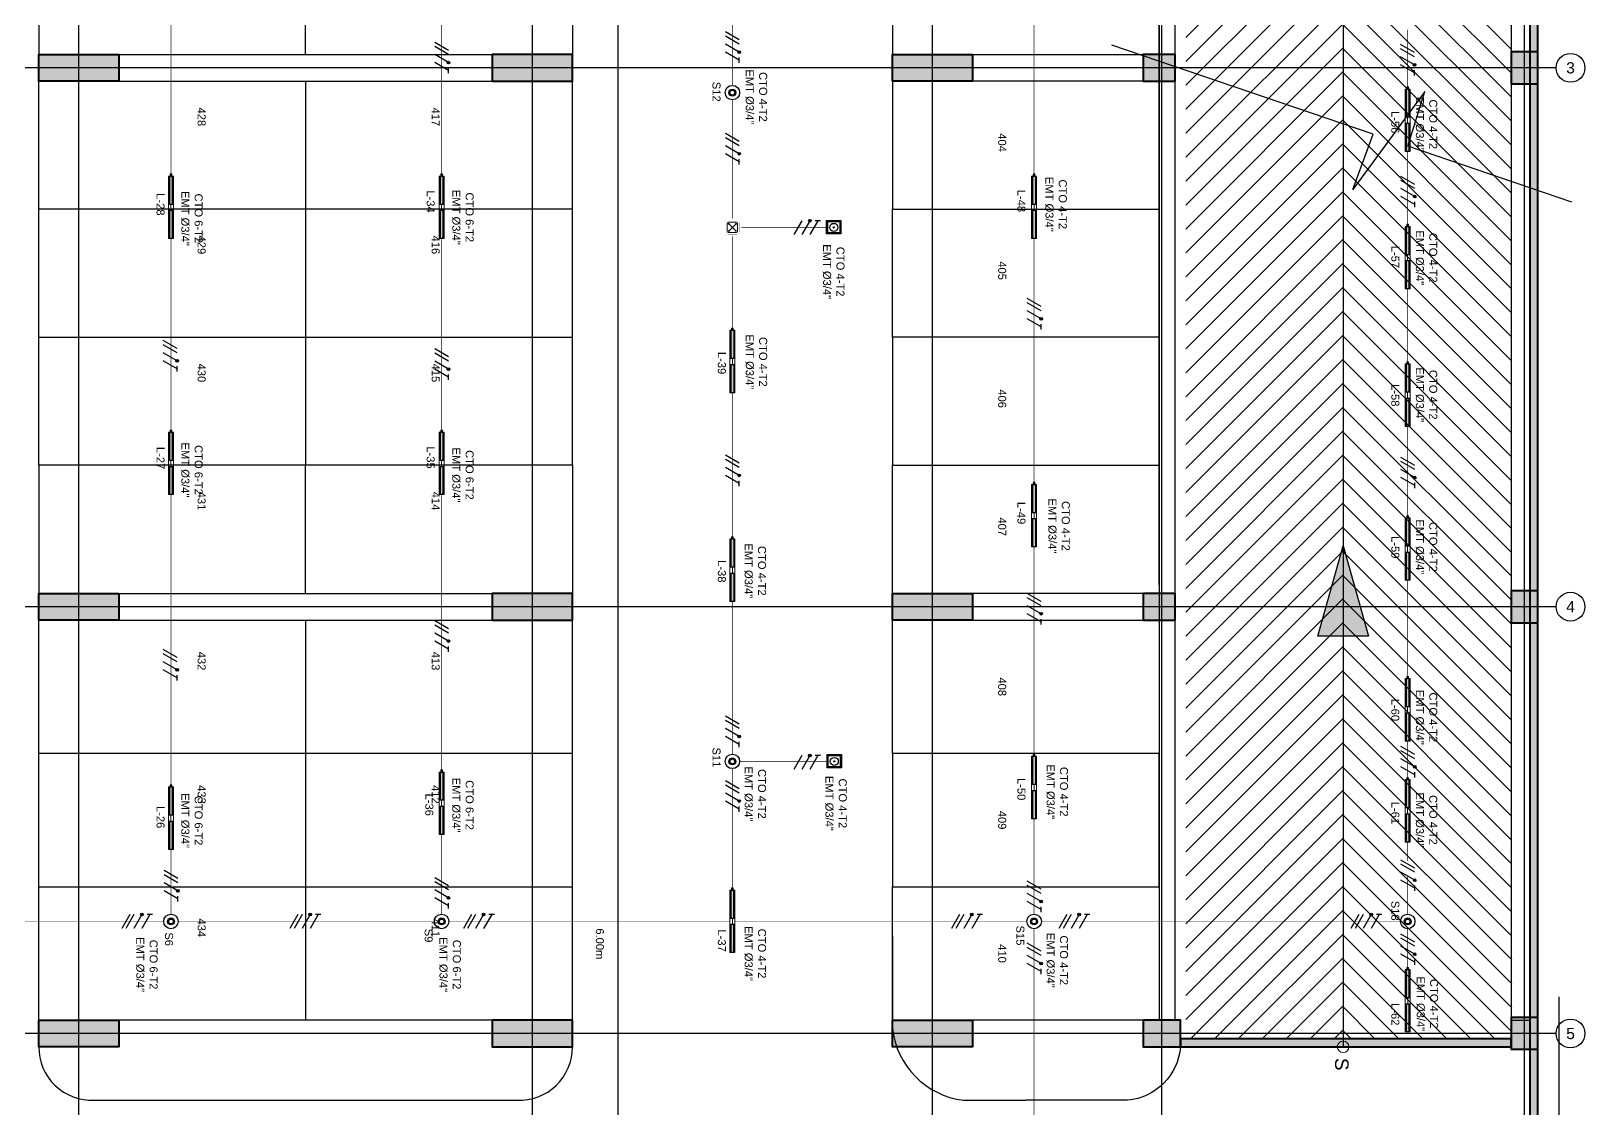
# Model space of a CAD drawing. Header units: millimetres. Extents: x -629 to 509, y -240 to 968.
# Drawn here: x 249.29 to 278.41, y 65.2 to 85.41 of the extents above; entities that cross this region are included whole.
import ezdxf
from ezdxf.enums import TextEntityAlignment as Align
from ezdxf.lldxf.tags import DXFTag

# ---------------------------------------------------------------- set-up
doc = ezdxf.new("R2010")
doc.units = ezdxf.units.MM
doc.linetypes.add('LÍNEAS_OCULTASX2', pattern=[0.75, 0.5, -0.25])
for name, color, linetype in [('-ALAMBRADO', 7, 'Continuous'), ('-parquead', 253, 'Continuous'), ('A_CIRCULO DE EJES', 252, 'Continuous'), ('AREA PARQUEO', 253, 'Continuous'), ('CAJA DE PASO', 86, 'Continuous'), ('GG_EMERGENCIA 03', 1, 'Continuous'), ('GG_LUMINARIA LED HERMETICA', 1, 'Continuous'), ('GG_PISO 2', 8, 'Continuous'), ('HACHTCOLUMNA', 252, 'Continuous'), ('SENSOR MOVIMIENTO', 3, 'Continuous'), ('Textos-espacios', 253, 'Continuous')]:
    doc.layers.add(name, color=color, linetype=linetype)
for name, color, linetype, lineweight in [('-CN-GYD-INTERRUPTORES DE PARED', 3, 'Continuous', 20), ('-CN-GYD-TUBERÍA PRINCIPAL ILUMINACION', 5, 'Continuous', 5), ('-CN-GYD-TUBERÍA TOMACORRIENTE PVC', 86, 'Continuous', 18), ('_TEXTO', 7, 'Continuous', 9), ('Estructura', 250, 'Continuous', 40), ('LUMINARIA DE EMERGENCIA PARA SOBREPONER', 7, 'Continuous', 25), ('Muro', 250, 'Continuous', 40), ('Piso', 253, 'Continuous', 30), ('TEXTOS', 250, 'Continuous', 20), ('Vidrio', 254, 'Continuous', 30)]:
    doc.layers.add(name, color=color, linetype=linetype, lineweight=lineweight)
doc.layers.add('JCA_HATCH 254', color=7, linetype='Continuous', true_color=0xd1d1d1)
doc.styles.add('A_TEXT1', font='arial.ttf')
doc.styles.get("Standard").update_dxf_attribs({"font": 'arial.ttf'})
tags = doc.linetypes.add('EMT_LINE', pattern='A,0.5,-0.2,["EMT",Standard,S=0.1,R=0,X=-0.1,Y=-0.05],-0.25', length=0.95).pattern_tags.tags
tags[6] = DXFTag(74, 10)
pattern_1 = [(270, (73.633, -1.35), (10.40324, -6.00631), [1.50158, -10.51105]), (360, (73.6335, -2.101), (10.40324, 6.00631), [0.75079, -20.05569]), (360, (73.6335, -2.289), (10.40324, 6.00631), [0.60063, -20.20584]), (360, (73.6335, -1.9134), (10.40324, 6.00631), [0.60063, -20.20584]), (330, (73.633, -2.477), (10.40324, 6.00631), [0.4805, -11.53212]), (30, (73.633, -1.726), (4e-09, 12.01262), [0.4805, -11.53212])]

# ---------------------------------------------------------------- blocks, each defined once
blk = doc.blocks.new('GG_HERMETICA')
h = blk.add_hatch()
h.set_pattern_fill('SWAMP', color=252, scale=0.472938, angle=270)
h.set_pattern_definition(pattern_1)
h.paths.add_polyline_path([(-20, -30), (-20, 17), (-550, 17), (-550, -30)])
h = blk.add_hatch()
h.set_pattern_fill('SWAMP', color=252, scale=0.472938, angle=270)
h.set_pattern_definition(pattern_1)
h.paths.add_polyline_path([(620, -30), (620, 17), (90, 17), (90, -30)])
at = {"layer": '-CN-GYD-INTERRUPTORES DE PARED', "color": 1, "extrusion": (0, 0, -1)}
for p, q in [((-550, -53), (-550, 40)), ((-550, 40), (-525, 40)), ((-525, 40), (-20, 40)), ((90, 40), (620, 40)), ((620, 40), (620, -53)), ((-20, -53), (-550, -53)), ((594, -53), (90, -53)), ((620, -53), (594, -53))]:
    blk.add_line(p, q, dxfattribs=at)
at = {"layer": '-CN-GYD-INTERRUPTORES DE PARED', "color": 1}
for p, q in [((90, 40), (-20, 40)), ((-20, 40), (-20, -53)), ((90, -53), (90, 40)), ((622, 6), (620, 6)), ((620, 6), (620, -6)), ((622, 10), (623, 11)), ((622, 8), (622, 10)), ((622, 7), (622, 8)), ((622, 5), (622, 7)), ((622, -6), (622, 6)), ((623, 4), (622, 5)), ((622, -3), (623, 1)), ((623, 11), (623, 11)), ((623, 11), (630, 11)), ((623, 1), (623, 4)), ((623, 1), (623, 1)), ((630, 11), (630, 6)), ((630, 6), (631, 6)), ((631, 6), (631, 9)), ((631, 9), (639, 9)), ((639, 9), (639, 6)), ((639, 6), (640, 6)), ((640, 10), (650, 10)), ((640, 6), (640, 10)), ((650, 10), (652, 8)), ((652, 8), (656, 8)), ((656, 8), (658, 8)), ((658, 8), (661, 5)), ((661, 5), (661, -6)), ((-20, -6), (90, -6)), ((620, -19), (620, -6)), ((622, -19), (620, -19)), ((622, -6), (622, -3)), ((622, -6), (622, -9)), ((622, -6), (622, -19)), ((622, -9), (623, -13)), ((623, -17), (622, -18)), ((622, -18), (622, -19)), ((622, -19), (622, -21)), ((622, -21), (622, -22)), ((622, -22), (623, -24)), ((623, -13), (623, -14)), ((623, -14), (623, -17)), ((623, -24), (623, -24)), ((623, -24), (630, -24)), ((630, -24), (630, -19)), ((630, -19), (631, -19)), ((631, -19), (631, -22)), ((631, -22), (639, -22)), ((639, -22), (639, -19)), ((639, -19), (640, -19)), ((640, -19), (640, -22)), ((640, -22), (650, -22)), ((650, -22), (652, -20)), ((652, -20), (656, -20)), ((656, -20), (658, -20)), ((658, -20), (661, -17)), ((661, -17), (661, -6))]:
    blk.add_line(p, q, dxfattribs=at)
for points in [[(623, 4), (630, 4)], [(623, 1), (630, 1)], [(629, 11), (629, 4), (629, 1), (629, -6)], [(630, 6), (630, -6)], [(631, 6), (631, -6)], [(639, 2), (631, 2)], [(639, 6), (639, -6)], [(640, 6), (640, -6)], [(640, 1), (650, 1), (650, 3), (640, 3)], [(650, 3), (652, 5)], [(650, 1), (652, -3)], [(652, 8), (652, -6)], [(-20, -53), (90, -53)], [(623, -14), (630, -14)], [(623, -17), (630, -17)], [(629, -24), (629, -17), (629, -14), (629, -6)], [(630, -19), (630, -6)], [(631, -19), (631, -6)], [(639, -15), (631, -15)], [(639, -19), (639, -6)], [(640, -19), (640, -6)], [(640, -14), (650, -14), (650, -15), (640, -15)], [(650, -14), (652, -10)], [(650, -15), (652, -17)], [(652, -20), (652, -6)]]:
    blk.add_lwpolyline(points, dxfattribs=at)
at = {"color": 1}
for points in [[(-20, 17), (-20, -30), (-550, -30), (-550, 17)], [(620, 17), (620, -30), (90, -30), (90, 17)]]:
    blk.add_lwpolyline(points, close=True, dxfattribs=at)
blk = doc.blocks.new('A_B_Eje')
at = {"layer": 'A_CIRCULO DE EJES', "ltscale": 1.5}
blk.add_circle((0, 0), 0.0045, dxfattribs=at)
at = {"layer": 'A_CIRCULO DE EJES', "ltscale": 1.5, "style": 'A_TEXT1'}
blk.add_attdef('EJE', text='', height=0.0035, dxfattribs=at).set_placement((0, 0), align=Align.MIDDLE_CENTER)
blk = doc.blocks.new('O6C20-MDW')
at = {"layer": 'SENSOR MOVIMIENTO'}
for radius in [129, 62.1, 43.1]:
    blk.add_circle((63166, 32657), radius, dxfattribs=at)
blk = doc.blocks.new('Caja de paso')
at = {"layer": '-CN-GYD-TUBERÍA TOMACORRIENTE PVC', "const_width": 0.00173}
blk.add_lwpolyline([(-0.111, 0.067), (-0.111, -0.067, 0.414214), (-0.067, -0.111), (0.067, -0.111, 0.414214), (0.111, -0.067), (0.111, 0.067, 0.414214), (0.067, 0.111), (-0.067, 0.111, 0.414214)], format="xyb", close=True, dxfattribs=at)
at = {"layer": '-CN-GYD-TUBERÍA TOMACORRIENTE PVC'}
blk.add_lwpolyline([(-0.057, -0.082), (0.057, -0.082, 0.414214), (0.082, -0.057), (0.082, 0.057, 0.414214), (0.057, 0.082), (-0.057, 0.082, 0.414214), (-0.082, 0.057), (-0.082, -0.057, 0.414214)], format="xyb", close=True, dxfattribs=at)
at = {"layer": '-CN-GYD-TUBERÍA TOMACORRIENTE PVC', "linetype": 'LÍNEAS_OCULTASX2'}
for points in [[(-0.057, 0.057), (0.057, -0.057)], [(0.057, 0.057), (-0.057, -0.057)]]:
    blk.add_lwpolyline(points, dxfattribs=at)
at = {"layer": '-CN-GYD-TUBERÍA TOMACORRIENTE PVC'}
for centre in [(-0.057, 0.057), (0.057, 0.057), (-0.057, -0.057), (0.057, -0.057)]:
    blk.add_circle(centre, 0.00665, dxfattribs=at)
blk = doc.blocks.new('3x')
at = {"layer": '-ALAMBRADO'}
h = blk.add_hatch(color=256, dxfattribs=at)
edge = h.paths.add_edge_path()
edge.add_arc((0.078, 0.13), 0.025, 0, 360)
for p, q in [((-0.152, 0.13), (-0.302, -0.13)), ((-0.072, 0.13), (-0.222, -0.13)), ((0.078, 0.13), (-0.072, -0.13)), ((0.228, 0.13), (0.078, -0.13))]:
    blk.add_line(p, q, dxfattribs=at)
blk.add_lwpolyline([(0.278, 0.13), (0.178, 0.13)], dxfattribs=at)
blk.add_circle((0.078, 0.13), 0.025, dxfattribs=at)
blk = doc.blocks.new('*U60')
at = {"layer": '-ALAMBRADO'}
blk.add_blockref('3x', (0, 0), dxfattribs=at)
blk = doc.blocks.new('A$Cc7fbbbd8')
at = {"layer": 'GG_EMERGENCIA 03', "ltscale": 0.3}
h = blk.add_hatch(dxfattribs=at)
h.set_pattern_fill('ANSI31', color=256, scale=0.0005, angle=90)
h.set_pattern_definition([(135, (0.0614115, 0.0595737), (-0.00112253, -0.00112253), [])])
edge = h.paths.add_edge_path()
edge.add_arc((0.061, 0.1), 0.00475, 0, 360)
for points in [[(-0.005, 0.035), (-0.005, 0.161), (0.128, 0.161), (0.128, 0.035)], [(0.005, 0.045), (0.005, 0.151), (0.118, 0.151), (0.118, 0.045)]]:
    blk.add_lwpolyline(points, close=True, dxfattribs=at)
for radius in [0.0376, 0.00475]:
    blk.add_circle((0.061, 0.1), radius, dxfattribs=at)
blk = doc.blocks.new('estructura etapa 3')
at = {"layer": 'HACHTCOLUMNA', "transparency": 33554687}
h = blk.add_hatch(color=256, dxfattribs=at)
h.paths.add_polyline_path([(-91.651, -6658.124), (-91.651, -6657.624), (-92.35, -6657.624), (-92.35, -6658.124)])
h.paths.add_polyline_path([(-49.354, -6658.124), (-49.354, -6657.624), (-50.055, -6657.624), (-50.055, -6658.124)])
h.paths.add_polyline_path([(-56.053, -6658.124), (-56.053, -6657.624), (-56.753, -6657.624), (-56.753, -6658.124)])
h.paths.add_polyline_path([(-76.45, -6659.124), (-76.95, -6659.124), (-76.95, -6657.624), (-76.45, -6657.624)])
h.paths.add_polyline_path([(-83.95, -6659.124), (-84.45, -6659.124), (-84.45, -6657.624), (-83.95, -6657.624)])
h.paths.add_polyline_path([(-60.452, -6659.124), (-60.952, -6659.124), (-60.952, -6657.624), (-60.452, -6657.624)])
h.paths.add_polyline_path([(-67.95, -6659.124), (-68.45, -6659.124), (-68.45, -6657.624), (-67.95, -6657.624)])
h.paths.add_polyline_path([(-91.85, -6668.199), (-91.851, -6667.599), (-92.35, -6667.599), (-92.349, -6668.199)])
h.paths.add_polyline_path([(-49.354, -6668.199), (-49.354, -6667.599), (-49.854, -6667.599), (-49.854, -6668.199)])
h.paths.add_polyline_path([(-56.154, -6668.149), (-56.154, -6667.649), (-56.854, -6667.649), (-56.854, -6668.149)])
h.paths.add_polyline_path([(-59.952, -6667.649), (-59.952, -6668.149), (-61.452, -6668.149), (-61.452, -6667.649)])
h.paths.add_polyline_path([(-75.95, -6667.649), (-75.95, -6668.149), (-77.45, -6668.149), (-77.45, -6667.649)])
h.paths.add_polyline_path([(-68.95, -6667.649), (-68.95, -6668.149), (-67.45, -6668.149), (-67.45, -6667.649)])
h.paths.add_polyline_path([(-84.95, -6667.649), (-84.95, -6668.149), (-83.45, -6668.149), (-83.45, -6667.649)])
h.paths.add_polyline_path([(-91.85, -6676.199), (-91.85, -6675.599), (-92.349, -6675.599), (-92.349, -6676.199)])
h.paths.add_polyline_path([(-49.354, -6676.199), (-49.354, -6675.599), (-49.854, -6675.599), (-49.854, -6676.199)])
h.paths.add_polyline_path([(-56.154, -6676.149), (-56.154, -6675.649), (-56.754, -6675.649), (-56.754, -6676.149)])
h.paths.add_polyline_path([(-59.952, -6675.649), (-59.952, -6676.149), (-61.452, -6676.149), (-61.452, -6675.649)])
h.paths.add_polyline_path([(-75.95, -6675.649), (-75.95, -6676.149), (-77.45, -6676.149), (-77.45, -6675.649)])
h.paths.add_polyline_path([(-68.95, -6675.649), (-68.95, -6676.149), (-67.45, -6676.149), (-67.45, -6675.649)])
h.paths.add_polyline_path([(-84.95, -6675.649), (-84.95, -6676.149), (-83.45, -6676.149), (-83.45, -6675.649)])
h.paths.add_polyline_path([(-91.847, -6686.299), (-91.851, -6685.699), (-92.35, -6685.699), (-92.346, -6686.299)])
h.paths.add_polyline_path([(-49.354, -6686.299), (-49.354, -6685.699), (-49.854, -6685.699), (-49.854, -6686.299)])
h.paths.add_polyline_path([(-56.154, -6686.249), (-56.154, -6685.749), (-56.754, -6685.749), (-56.754, -6686.249)])
h.paths.add_polyline_path([(-59.952, -6685.749), (-59.952, -6686.249), (-61.452, -6686.249), (-61.452, -6685.749)])
h.paths.add_polyline_path([(-75.95, -6685.749), (-75.95, -6686.249), (-77.45, -6686.249), (-77.45, -6685.749)])
h.paths.add_polyline_path([(-68.95, -6685.749), (-68.95, -6686.249), (-67.45, -6686.249), (-67.45, -6685.749)])
h.paths.add_polyline_path([(-84.95, -6685.749), (-84.95, -6686.249), (-83.45, -6686.249), (-83.45, -6685.749)])
h.paths.add_polyline_path([(-49.353, -6694.294), (-49.354, -6693.699), (-49.855, -6693.699), (-49.854, -6694.294)])
h.paths.add_polyline_path([(-56.054, -6694.249), (-56.054, -6693.749), (-56.753, -6693.749), (-56.753, -6694.249)])
h.paths.add_polyline_path([(-91.651, -6694.249), (-91.651, -6693.749), (-92.35, -6693.749), (-92.35, -6694.249)])
h.paths.add_polyline_path([(-59.952, -6693.749), (-59.952, -6694.249), (-61.452, -6694.249), (-61.452, -6693.749)])
h.paths.add_polyline_path([(-75.95, -6693.749), (-75.95, -6694.249), (-77.45, -6694.249), (-77.45, -6693.749)])
h.paths.add_polyline_path([(-68.95, -6693.749), (-68.95, -6694.249), (-67.45, -6694.249), (-67.45, -6693.749)])
h.paths.add_polyline_path([(-84.95, -6693.749), (-84.95, -6694.249), (-83.45, -6694.249), (-83.45, -6693.749)])
h.paths.add_polyline_path([(-49.359, -6703.974), (-49.359, -6703.374), (-49.859, -6703.374), (-49.859, -6703.974)])
h.paths.add_polyline_path([(-56.054, -6703.924), (-56.054, -6703.424), (-56.753, -6703.424), (-56.753, -6703.924)])
h.paths.add_polyline_path([(-67.95, -6704.924), (-67.95, -6703.424), (-68.45, -6703.424), (-68.45, -6704.924)])
h.paths.add_polyline_path([(-91.651, -6703.924), (-91.651, -6703.424), (-92.35, -6703.424), (-92.35, -6703.924)])
h.paths.add_polyline_path([(-61.847, -6703.424), (-60.347, -6703.424), (-60.347, -6703.924), (-61.847, -6703.924)])
h.paths.add_polyline_path([(-83.95, -6704.924), (-83.95, -6703.424), (-84.45, -6703.424), (-84.45, -6704.924)])
h.paths.add_polyline_path([(-76.45, -6704.924), (-76.45, -6703.424), (-76.95, -6703.424), (-76.95, -6704.924)])
h.paths.add_polyline_path([(-49.354, -6711.949), (-49.354, -6711.449), (-50.054, -6711.449), (-50.054, -6711.949)])
h.paths.add_polyline_path([(-55.954, -6711.949), (-55.954, -6711.449), (-56.654, -6711.449), (-56.654, -6711.949)])
h.paths.add_polyline_path([(-91.65, -6711.949), (-91.65, -6711.449), (-92.35, -6711.449), (-92.35, -6711.949)])
h.paths.add_polyline_path([(-60.952, -6711.949), (-60.952, -6709.549), (-60.452, -6709.549), (-60.452, -6711.949)])
h.paths.add_polyline_path([(-68.45, -6709.549), (-68.45, -6711.949), (-67.95, -6711.949), (-67.95, -6709.549)])
h.paths.add_polyline_path([(-76.95, -6709.549), (-76.95, -6711.949), (-76.45, -6711.949), (-76.45, -6709.549)])
h.paths.add_polyline_path([(-83.95, -6709.549), (-83.95, -6711.949), (-84.45, -6711.949), (-84.45, -6709.549)])
at = {"layer": 'Estructura', "transparency": 33554687}
for points in [[(-75.95, -6675.649), (-75.95, -6676.149), (-77.45, -6676.149), (-77.45, -6675.649)], [(-68.95, -6675.649), (-68.95, -6676.149), (-67.45, -6676.149), (-67.45, -6675.649)], [(-59.952, -6675.649), (-59.952, -6676.149), (-61.452, -6676.149), (-61.452, -6675.649)], [(-56.154, -6676.149), (-56.154, -6675.649), (-56.754, -6675.649), (-56.754, -6676.149)], [(-49.354, -6676.199), (-49.354, -6675.599), (-49.854, -6675.599), (-49.854, -6676.199)], [(-75.95, -6685.749), (-75.95, -6686.249), (-77.45, -6686.249), (-77.45, -6685.749)], [(-68.95, -6685.749), (-68.95, -6686.249), (-67.45, -6686.249), (-67.45, -6685.749)], [(-59.952, -6685.749), (-59.952, -6686.249), (-61.452, -6686.249), (-61.452, -6685.749)], [(-56.154, -6686.249), (-56.154, -6685.749), (-56.754, -6685.749), (-56.754, -6686.249)], [(-49.354, -6686.299), (-49.354, -6685.699), (-49.854, -6685.699), (-49.854, -6686.299)], [(-75.95, -6693.749), (-75.95, -6694.249), (-77.45, -6694.249), (-77.45, -6693.749)], [(-68.95, -6693.749), (-68.95, -6694.249), (-67.45, -6694.249), (-67.45, -6693.749)], [(-59.952, -6693.749), (-59.952, -6694.249), (-61.452, -6694.249), (-61.452, -6693.749)], [(-56.054, -6694.249), (-56.054, -6693.749), (-56.753, -6693.749), (-56.753, -6694.249)], [(-49.353, -6694.294), (-49.354, -6693.699), (-49.855, -6693.699), (-49.854, -6694.294)]]:
    blk.add_lwpolyline(points, close=True, dxfattribs=at)
blk = doc.blocks.new('A$Caedca3e0')
at = {"layer": 'JCA_HATCH 254', "linetype": 'Continuous', "ltscale": 0.3, "transparency": 33554687}
h = blk.add_hatch(color=256, dxfattribs=at)
h.dxf.hatch_style = 1
h.paths.add_polyline_path([(26.924, 56.688), (26.774, 56.688), (26.774, 2.964), (26.924, 2.964)])
at = {"layer": 'JCA_HATCH 254'}
blk.add_hatch(color=256, dxfattribs=at).paths.add_polyline_path([(23.273, 29.556), (23.749, 27.864), (22.797, 27.864)])
at = {"layer": 'JCA_HATCH 254', "linetype": 'Continuous', "ltscale": 0.3, "transparency": 33554687}
h = blk.add_hatch(color=256, dxfattribs=at)
h.dxf.hatch_style = 1
h.paths.add_polyline_path([(26.423, 20.315), (20.224, 20.314), (20.224, 20.164), (26.423, 20.165)])
at = {"layer": 'Piso'}
h = blk.add_hatch(dxfattribs=at)
h.set_pattern_fill('ANSI31', color=256, scale=0.1, angle=-41.916, style=0)
h.set_pattern_definition([(45, (21.66152, 24.60482), (-0.2245064, 0.2245064), [])])
h.paths.add_polyline_path([(23.273, 47.464), (23.273, 20.314), (20.323, 20.314), (20.323, 46.114), (20.184, 46.604), (19.891, 47.021), (19.478, 47.318), (18.99, 47.464)])
h = blk.add_hatch(dxfattribs=at)
h.set_pattern_fill('ANSI31', color=256, scale=0.1, angle=-41.916, style=0)
h.set_pattern_definition([(135, (24.98385, 24.60482), (0.2245064, 0.2245064), [])])
h.paths.add_polyline_path([(23.273, 47.464), (23.273, 20.314), (26.433, 20.314), (26.413, 47.464)])
at = {"layer": '-parquead'}
for p, q in [((8.828, 46.264), (8.828, 38.764)), ((3.827, 38.264), (3.827, 31.064)), ((3.828, 38.264), (3.828, 31.064)), ((8.827, 35.864), (-1.172, 35.864)), ((3.828, 28.164), (3.828, 20.664)), ((8.828, 25.664), (-1.172, 25.664)), ((-0.136, 19.163), (7.791, 19.163))]:
    blk.add_line(p, q, dxfattribs=at)
for points in [[(-1.172, 46.264), (-1.172, 38.764), (8.828, 38.764)], [(3.828, 38.764), (3.828, 46.264)], [(-1.172, 38.264), (8.827, 38.264)], [(8.827, 31.064), (-1.172, 31.064), (-1.172, 38.264)], [(8.827, 31.064), (8.827, 38.264)], [(-1.172, 33.464), (8.827, 33.464)], [(-1.172, 31.064), (-1.172, 28.664), (8.827, 28.664)], [(3.827, 28.664), (3.827, 31.064)], [(3.828, 28.664), (3.828, 31.064)], [(8.827, 31.064), (8.827, 28.664)], [(-1.172, 28.164), (8.828, 28.164)], [(8.828, 20.664), (-1.172, 20.664), (-1.172, 28.164)], [(8.828, 20.664), (8.828, 28.164)], [(-1.172, 23.164), (8.828, 23.164)]]:
    blk.add_lwpolyline(points, dxfattribs=at)
for centre, start, end in [((-0.177, 20.158), 179.6878, 272.3511), ((7.832, 20.158), 267.6502, 0.3083)]:
    blk.add_arc(centre, 0.996, start, end, dxfattribs=at)
at = {"layer": 'AREA PARQUEO'}
blk.add_line((19.825, 28.815), (19.825, 45.964), dxfattribs=at)
for points in [[(20.123, 46.264), (19.825, 46.264), (19.825, 20.664), (20.123, 20.664)], [(26.774, 46.264), (26.423, 46.264), (26.423, 20.664), (26.774, 20.664)], [(14.825, 41.266), (14.825, 38.764), (19.825, 38.764), (19.825, 41.266)], [(19.825, 35.864), (19.825, 38.264), (14.825, 38.264), (14.825, 35.864)], [(19.825, 35.864), (19.825, 33.464), (14.825, 33.464), (14.825, 35.864)], [(19.825, 31.064), (19.825, 33.464), (14.825, 33.464), (14.825, 31.064)], [(19.825, 31.064), (19.825, 28.664), (14.825, 28.664), (14.825, 31.064)], [(14.825, 25.664), (14.825, 28.164), (19.825, 28.164), (19.825, 25.664)], [(14.825, 25.664), (14.825, 23.164), (19.825, 23.164), (19.825, 25.664)], [(14.825, 20.664), (14.825, 23.164), (19.825, 23.164), (19.825, 20.664)]]:
    blk.add_lwpolyline(points, close=True, dxfattribs=at)
for points in [[(14.825, 22.239), (14.825, 20.514, 0.348163), (16.158, 19.163), (17.325, 19.163)], [(20.224, 20.164, -0.363964), (19.232, 19.163), (17.325, 19.163)]]:
    blk.add_lwpolyline(points, format="xyb", dxfattribs=at)
at = {"layer": 'Muro'}
for points in [[(26.924, 56.688), (26.774, 56.688), (26.774, 2.964), (26.924, 2.964)], [(26.423, 20.315), (20.224, 20.314), (20.224, 20.164), (26.423, 20.165)]]:
    blk.add_lwpolyline(points, close=True, dxfattribs=at)
at = {"layer": 'Piso'}
for p, q in [((23.273, 47.464), (23.273, 20.164)), ((27.324, 2.781), (27.324, 21.1, -41.255)), ((20.224, 20.314), (26.324, 20.314))]:
    blk.add_line(p, q, dxfattribs=at)
at = {"layer": 'TEXTOS'}
blk.add_circle((23.273, 20.164), 0.109, dxfattribs=at)
at = {"layer": 'Textos-espacios'}
blk.add_lwpolyline([(23.273, 29.556), (23.749, 27.864), (22.797, 27.864)], close=True, dxfattribs=at)
at = {"layer": 'Vidrio'}
blk.add_blockref('estructura etapa 3', (76.277, 6714.412), dxfattribs=at)
at = {"layer": 'TEXTOS', "color": 8}
blk.add_text('S', height=0.254, rotation=270.0669, dxfattribs=at).set_placement((23.122, 19.956))
at = {"layer": 'Textos-espacios', "char_height": 0.15, "attachment_point": 1, "rotation": 270}
for s, width, insert in [('428', 1.39428, (1.954, 37.77)), ('417', 1.35043, (6.341, 37.77)), ('404', 0.89145, (16.958, 37.288)), ('429', 1.25263, (1.954, 35.37)), ('416', 1.51574, (6.341, 35.37)), ('405', 0.89145, (16.958, 34.888)), ('430', 1.2206, (1.954, 32.97)), ('415', 1.52757, (6.341, 32.97)), ('406', 0.89145, (16.958, 32.488)), ('431', 1.23243, (1.954, 30.57)), ('414', 1.38591, (6.341, 30.57)), ('407', 0.89145, (16.958, 30.088)), ('432', 1.19925, (1.954, 27.57)), ('413', 1.90594, (6.341, 27.57)), ('408', 0.89145, (16.958, 27.088)), ('433', 1.25935, (1.954, 25.07)), ('412', 1.36456, (6.341, 25.07)), ('409', 0.89145, (16.958, 24.588)), ('434', 1.42465, (1.954, 22.57)), ('411', 1.45973, (6.341, 22.57)), ('410', 0.89145, (16.958, 22.088))]:
    blk.add_mtext_dynamic_manual_height_columns(s, width=width, gutter_width=5, heights=[0], dxfattribs=dict(at, insert=insert))
blk = doc.blocks.new('2x')
at = {"layer": '-ALAMBRADO'}
h = blk.add_hatch(color=256, dxfattribs=at)
edge = h.paths.add_edge_path()
edge.add_arc((0.075, 0.13), 0.025, 0, 360)
for p, q in [((-0.075, 0.13), (-0.225, -0.13)), ((0.075, 0.13), (-0.075, -0.13)), ((0.225, 0.13), (0.075, -0.13))]:
    blk.add_line(p, q, dxfattribs=at)
blk.add_lwpolyline([(0.275, 0.13), (0.175, 0.13)], dxfattribs=at)
blk.add_circle((0.075, 0.13), 0.025, dxfattribs=at)
blk = doc.blocks.new('*U63')
at = {"layer": '-ALAMBRADO'}
blk.add_blockref('2x', (0, 0), dxfattribs=at)

msp = doc.modelspace()

# ---------------------------------------------------------------- linework, layer by layer
at = {"layer": '-CN-GYD-TUBERÍA PRINCIPAL ILUMINACION', "linetype": 'EMT_LINE', "ltscale": 15, "const_width": 0.01}
for points in [[(251.913, 88.17), (251.913, 82.73)], [(256.986, 88.169), (256.986, 82.73)], [(268.09, 88.19), (268.09, 82.729)], [(262.436, 85.629), (262.435, 84.39)], [(275.09, 85.433), (275.09, 84.362)], [(262.435, 84.117), (262.435, 81.898)], [(275.09, 83.152), (275.09, 81.786)], [(262.435, 81.56), (262.435, 79.84)], [(262.604, 81.729), (264.212, 81.729)], [(251.913, 81.52), (251.913, 77.93)], [(256.986, 81.52), (256.986, 77.93)], [(268.09, 81.519), (268.09, 76.951)], [(275.09, 80.576), (275.09, 79.21)], [(262.435, 78.629), (262.435, 75.929)], [(275.09, 77.999), (275.09, 76.323)], [(251.913, 76.719), (251.913, 71.28)], [(256.986, 76.719), (256.986, 71.56)], [(268.09, 75.74), (268.09, 71.854)], [(275.09, 75.113), (275.09, 73.311)], [(262.435, 74.719), (262.435, 71.855)], [(275.09, 72.1), (275.09, 71.418)], [(262.571, 71.719), (264.222, 71.719)], [(262.435, 71.582), (262.435, 69.345)], [(268.09, 70.644), (268.09, 68.855)], [(256.986, 70.35), (256.986, 68.855)], [(275.09, 70.207), (275.09, 69.855)], [(251.914, 70.07), (251.914, 68.855)], [(275.09, 69.582), (275.09, 68.855)], [(246.575, 68.719), (251.777, 68.719)], [(252.05, 68.719), (256.85, 68.719)], [(257.122, 68.719), (262.39, 68.719)], [(262.482, 68.719), (267.954, 68.719)], [(268.09, 68.582), (268.09, 63.293)], [(268.226, 68.719), (274.956, 68.719)], [(275.093, 68.582), (275.093, 67.858)]]:
    msp.add_lwpolyline(points, dxfattribs=at)
at = {"layer": 'GG_PISO 2', "color": 252, "true_color": 0x939598}
for points in [[(250.182, 103.132), (250.182, 48.447)], [(258.682, 103.207), (258.682, 48.522)], [(266.179, 103.132), (266.179, 48.447)], [(270.478, 103.207), (270.478, 48.522)], [(277.278, 103.207), (277.278, 48.522)], [(260.291, 101.167), (260.291, 45.79)], [(278.168, 82.202), (275.096, 83.252), (275.414, 84.277), (274.061, 82.441), (274.447, 83.474), (269.55, 85.147)], [(277.874, 84.719), (230.799, 84.719)], [(277.874, 74.619), (230.799, 74.619)], [(277.874, 66.619), (230.799, 66.619)]]:
    msp.add_lwpolyline(points, dxfattribs=at)

# ---------------------------------------------------------------- block references
msp.add_blockref('A$Caedca3e0', (250.609, 46.205))
ref = msp.add_blockref('A_B_Eje', (278.144, 84.719), dxfattribs=dict(xscale=60, yscale=60, zscale=60))
ref.add_attrib('EJE', '3', dxfattribs={"color": 7, "ltscale": 1.5, "height": 0.21, "style": 'A_TEXT1'}).set_placement((278.144, 84.719), align=Align.MIDDLE_CENTER)
ref = msp.add_blockref('A_B_Eje', (278.144, 74.619), dxfattribs=dict(xscale=60, yscale=60, zscale=60))
ref.add_attrib('EJE', '4', dxfattribs={"color": 7, "ltscale": 1.5, "height": 0.21, "style": 'A_TEXT1'}).set_placement((278.144, 74.619), align=Align.MIDDLE_CENTER)
ref = msp.add_blockref('A_B_Eje', (278.144, 66.619), dxfattribs=dict(xscale=60, yscale=60, zscale=60))
ref.add_attrib('EJE', '5', dxfattribs={"color": 7, "ltscale": 1.5, "height": 0.21, "style": 'A_TEXT1'}).set_placement((278.144, 66.619), align=Align.MIDDLE_CENTER)
at = {"layer": '_TEXTO', "linetype": 'Continuous', "ltscale": 10, "zscale": 320, "rotation": 270}
for p in [(262.435, 85.092), (256.986, 84.895), (275.09, 84.852), (262.435, 83.188), (275.093, 82.383), (268.092, 80.092), (251.899, 79.307), (256.986, 79.148), (262.435, 77.158), (275.093, 77.116), (268.092, 74.565), (256.986, 74.053), (251.899, 73.512), (262.435, 72.263), (275.093, 71.696), (262.435, 71.054), (251.913, 69.369), (275.093, 69.568), (256.986, 69.237), (268.09, 69.169), (275.093, 68.181), (268.09, 68.007)]:
    msp.add_blockref('*U60', p, dxfattribs=at)
at = {"layer": '_TEXTO', "linetype": 'Continuous', "ltscale": 10}
for name, p, zscale in [('*U63', (263.813, 81.724), 0.5), ('*U63', (263.813, 71.699), 0.5), ('*U60', (251.292, 68.719), 320), ('*U60', (254.443, 68.719), 320), ('*U60', (257.696, 68.719), 320), ('*U60', (266.843, 68.719), 320), ('*U60', (268.856, 68.719), 320), ('*U60', (274.329, 68.719), 320)]:
    msp.add_blockref(name, p, dxfattribs=dict(at, zscale=zscale))
at = {"layer": 'CAJA DE PASO', "linetype": 'Continuous', "ltscale": 10, "xscale": -1.2, "yscale": 1.2, "zscale": 1.523145158877299}
msp.add_blockref('Caja de paso', (262.435, 81.729), dxfattribs=at)
at = {"layer": 'GG_LUMINARIA LED HERMETICA', "xscale": 0.001, "yscale": 0.001, "zscale": 0.001, "rotation": 90}
for p in [(275.085, 83.702), (251.908, 82.07), (256.98, 82.07), (268.084, 82.069), (275.085, 81.126), (262.43, 79.179), (275.085, 78.549), (251.908, 77.269), (256.98, 77.269), (268.084, 76.29), (275.085, 75.663), (262.43, 75.269), (275.085, 72.65), (268.084, 71.194), (256.98, 70.9), (275.084, 70.757), (251.908, 70.62), (262.429, 68.685), (275.086, 67.197)]:
    msp.add_blockref('GG_HERMETICA', p, dxfattribs=at)
at = {"layer": 'LUMINARIA DE EMERGENCIA PARA SOBREPONER', "xscale": 2, "yscale": 2, "zscale": 2, "rotation": 179.9999999999999}
for p in [(264.458, 81.929), (264.468, 71.919)]:
    msp.add_blockref('A$Cc7fbbbd8', p, dxfattribs=at)
at = {"layer": 'SENSOR MOVIMIENTO', "lineweight": 0, "xscale": 0.00105193048980394, "yscale": 0.00105193048980394, "zscale": 0.00105193048980394}
for p in [(195.989, 49.901), (195.989, 37.366), (185.467, 34.366), (190.54, 34.366), (201.644, 34.366), (208.646, 34.366)]:
    msp.add_blockref('O6C20-MDW', p, dxfattribs=at)

# ---------------------------------------------------------------- texts
at = {"layer": 'TEXTOS', "char_height": 0.15, "attachment_point": 1, "rotation": 270}
for s, width, heights, insert in [('\\pxqc;CTO 4{\\A1;-T2} \\P{\\A1;EMT Ø3/4"}', 1.36121, [0], (263.087, 84.855)), ('\\pxqc;S12', 0.29245, [0], (262.213, 84.417)), ('L-56', 0.19596, [0], (274.935, 83.91)), ('\\pxqc;CTO 4{\\A1;-T2} \\P{\\A1;EMT Ø3/4"}', 1.36121, [0], (275.646, 84.342)), ('L-48', 0.74573, [0.143], (267.928, 82.435)), ('\\pxqc;CTO 4{\\A1;-T2} \\P{\\A1;EMT Ø3/4"}', 1.36121, [0], (268.703, 82.842)), ('L-28', 0.23044, [0], (251.793, 82.37)), ('\\pxqc;CTO 6{\\A1;-T2} \\P{\\A1;EMT Ø3/4"}', 1.36121, [0], (252.507, 82.578)), ('L-34', 0.19596, [0], (256.855, 82.423)), ('\\pxqc;CTO 6{\\A1;-T2} \\P{\\A1;EMT Ø3/4"}', 1.36121, [0], (257.586, 82.598)), ('\\pxqc;CTO 4{\\A1;-T2} \\P{\\A1;EMT Ø3/4"}', 1.36121, [0], (275.646, 81.84)), ('\\pxqc;CTO 4{\\A1;-T2} \\P{\\A1;EMT Ø3/4"}', 1.36121, [0], (264.536, 81.579)), ('L-57', 0.19596, [0], (274.935, 81.384)), ('\\pxqc;CTO 4{\\A1;-T2} \\P{\\A1;EMT Ø3/4"}', 1.36121, [0], (263.087, 79.889)), ('L-39', 0.19596, [0], (262.313, 79.395)), ('\\pxqc;CTO 4{\\A1;-T2} \\P{\\A1;EMT Ø3/4"}', 1.36121, [0], (275.646, 79.272)), ('L-58', 0.19596, [0], (274.935, 78.791)), ('L-27', 0.23044, [0], (251.793, 77.614)), ('\\pxqc;CTO 6{\\A1;-T2} \\P{\\A1;EMT Ø3/4"}', 1.36121, [0], (252.507, 77.862)), ('L-35', 0.19596, [0], (256.855, 77.625)), ('\\pxqc;CTO 6{\\A1;-T2}\\P{\\A1;EMT Ø3/4"}', 1.36121, [0], (257.586, 77.768)), ('\\pxqc;CTO 4{\\A1;-T2} \\P{\\A1;EMT Ø3/4"}', 1.36121, [0], (268.759, 76.813)), ('L-49', 0.19596, [0], (267.928, 76.583)), ('\\pxqc;CTO 4{\\A1;-T2} \\P{\\A1;EMT Ø3/4"}', 1.36121, [0], (275.646, 76.421)), ('\\pxqc;CTO 4{\\A1;-T2} \\P{\\A1;EMT Ø3/4"}', 1.36121, [0], (263.066, 75.972)), ('L-59', 0.19596, [0], (274.935, 75.942)), ('L-38', 0.19596, [0], (262.313, 75.491)), ('L-60', 0.19596, [0], (274.935, 72.893)), ('\\pxqc;CTO 4{\\A1;-T2} \\P{\\A1;EMT Ø3/4"}', 1.36121, [0], (275.646, 73.226)), ('\\pxqc;S11', 0.29245, [0], (262.213, 71.939)), ('\\pxqc;CTO 4{\\A1;-T2} \\P{\\A1;EMT Ø3/4"}', 1.36121, [0], (268.725, 71.831)), ('\\pxqc;CTO 6{\\A1;-T2} \\P{\\A1;EMT Ø3/4"}', 1.36121, [0], (257.586, 71.581)), ('\\pxqc;CTO 4{\\A1;-T2} \\P{\\A1;EMT Ø3/4"}', 1.36121, [0], (263.066, 71.79)), ('\\pxqc;CTO 4{\\A1;-T2} \\P{\\A1;EMT Ø3/4"}', 1.36121, [0], (264.579, 71.613)), ('L-50', 0.19596, [0.133], (267.928, 71.409)), ('\\pxqc;CTO 6{\\A1;-T2} \\P{\\A1;EMT Ø3/4"}', 1.36121, [0], (252.507, 71.291)), ('L-36', 0.19596, [0], (256.831, 71.116)), ('\\pxqc;CTO 4{\\A1;-T2} \\P{\\A1;EMT Ø3/4"}', 1.36121, [0], (275.646, 71.302)), ('L-26', 0.23044, [0], (251.793, 70.884)), ('L-61', 0.19596, [0], (274.935, 70.963)), ('\\pxqc;S18', 0.29245, [0], (274.935, 69.066)), ('\\pxqc;S6', 0.29245, [0], (251.953, 68.533)), ('\\pxqc;S9', 0.29245, [0], (256.818, 68.6)), ('\\pxqc;6.00m', 1.36121, [0], (260.027, 68.98)), ('L-37', 0.19596, [0], (262.313, 68.569)), ('\\pxqc;CTO 4{\\A1;-T2} \\P{\\A1;EMT Ø3/4"}', 1.36121, [0], (263.066, 68.798)), ('\\pxqc;S15', 0.29245, [0], (267.907, 68.602)), ('\\pxqc;CTO 4{\\A1;-T2} \\P{\\A1;EMT Ø3/4"}', 1.36121, [0], (268.725, 68.672)), ('\\pxqc;CTO 6{\\A1;-T2} \\P{\\A1;EMT Ø3/4"}', 1.36121, [0], (251.663, 68.591)), ('\\pxqc;CTO 6{\\A1;-T2} \\P{\\A1;EMT Ø3/4"}', 1.36121, [0], (257.346, 68.59)), ('\\pxqc;CTO 4{\\A1;-T2} \\P{\\A1;EMT Ø3/4"}', 1.36121, [0], (275.662, 67.857)), ('L-62', 0.19596, [0], (274.935, 67.189))]:
    msp.add_mtext_dynamic_manual_height_columns(s, width=width, gutter_width=0.325, heights=heights, dxfattribs=dict(at, insert=insert))

doc.saveas('drawing.dxf')
